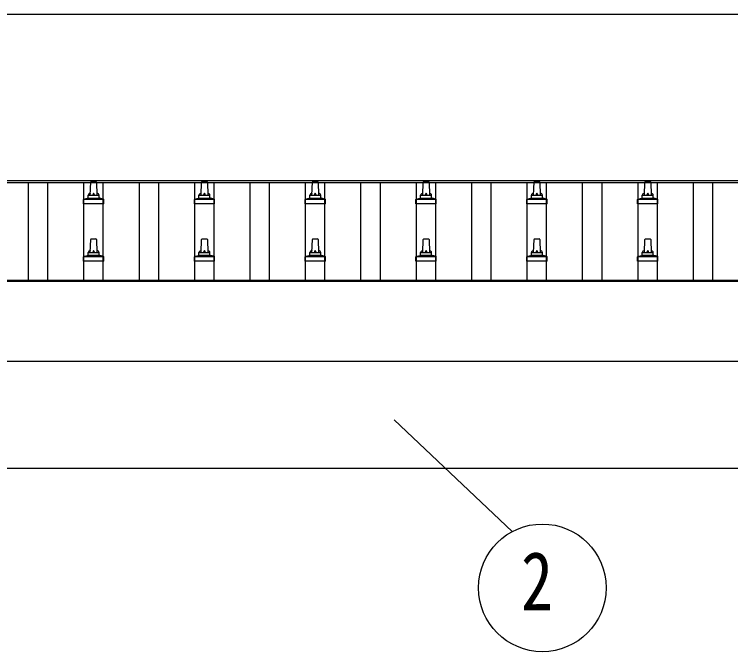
# Model space of a CAD drawing. Units: millimetres, scale not verified. Extents: x -16820 to 16820, y -11880 to 11880.
# Drawn here: x -12245 to -10952, y -80 to 1070 of the extents above; entities that cross this region are included whole.
import ezdxf
from ezdxf.enums import TextEntityAlignment as Align

# ---------------------------------------------------------------- set-up
doc = ezdxf.new("R2010")
doc.units = ezdxf.units.MM
doc.header["$LTSCALE"] = 50
for name, color, linetype in [('0-4_YKK_13', 4, 'Continuous'), ('0-5_YKK_A1', 4, 'Continuous'), ('0-6_YKK_D', 6, 'Continuous')]:
    doc.layers.add(name, color=color, linetype=linetype)
doc.styles.add('ＭＳ ゴシック', font='')
doc.styles.get('ＭＳ ゴシック').set_extended_font_data('MS Gothic')

msp = doc.modelspace()

# ---------------------------------------------------------------- linework, layer by layer
at = {"layer": '0-4_YKK_13'}
for p, q in [((-12107.92, 743.59), (-12107.19, 767.12)), ((-12106.19, 768.09), (-12097.65, 768.09)), ((-12096.65, 767.12), (-12095.92, 743.59)), ((-11907.92, 743.59), (-11907.19, 767.12)), ((-11906.19, 768.09), (-11897.65, 768.09)), ((-11896.65, 767.12), (-11895.92, 743.59)), ((-11707.92, 743.59), (-11707.19, 767.12)), ((-11706.19, 768.09), (-11697.65, 768.09)), ((-11696.65, 767.12), (-11695.92, 743.59)), ((-11507.92, 743.59), (-11507.19, 767.12)), ((-11506.19, 768.09), (-11497.65, 768.09)), ((-11496.65, 767.12), (-11495.92, 743.59)), ((-11307.92, 743.59), (-11307.19, 767.12)), ((-11306.19, 768.09), (-11297.65, 768.09)), ((-11296.65, 767.12), (-11295.92, 743.59)), ((-11107.92, 743.59), (-11107.19, 767.12)), ((-11106.19, 768.09), (-11097.65, 768.09)), ((-11096.65, 767.12), (-11095.92, 743.59)), ((-12119.41, 736.78), (-12112.69, 738.41)), ((-12112.3, 738.59), (-12091.54, 738.59)), ((-12111.92, 739.38), (-12111.92, 743.59)), ((-12110.92, 743.59), (-12092.92, 743.59)), ((-12091.92, 739.38), (-12091.92, 743.59)), ((-12084.44, 736.78), (-12091.16, 738.41)), ((-11919.41, 736.78), (-11912.69, 738.41)), ((-11912.3, 738.59), (-11891.54, 738.59)), ((-11911.92, 739.38), (-11911.92, 743.59)), ((-11910.92, 743.59), (-11892.92, 743.59)), ((-11891.92, 739.38), (-11891.92, 743.59)), ((-11884.44, 736.78), (-11891.16, 738.41)), ((-11719.41, 736.78), (-11712.69, 738.41)), ((-11712.3, 738.59), (-11691.54, 738.59)), ((-11711.92, 739.38), (-11711.92, 743.59)), ((-11710.92, 743.59), (-11692.92, 743.59)), ((-11691.92, 739.38), (-11691.92, 743.59)), ((-11684.44, 736.78), (-11691.16, 738.41)), ((-11519.41, 736.78), (-11512.69, 738.41)), ((-11512.3, 738.59), (-11491.54, 738.59)), ((-11511.92, 739.38), (-11511.92, 743.59)), ((-11510.92, 743.59), (-11492.92, 743.59)), ((-11491.92, 739.38), (-11491.92, 743.59)), ((-11484.44, 736.78), (-11491.16, 738.41)), ((-11319.41, 736.78), (-11312.69, 738.41)), ((-11312.3, 738.59), (-11291.54, 738.59)), ((-11311.92, 739.38), (-11311.92, 743.59)), ((-11310.92, 743.59), (-11292.92, 743.59)), ((-11291.92, 739.38), (-11291.92, 743.59)), ((-11284.44, 736.78), (-11291.16, 738.41)), ((-11119.41, 736.78), (-11112.69, 738.41)), ((-11112.3, 738.59), (-11091.54, 738.59)), ((-11111.92, 739.38), (-11111.92, 743.59)), ((-11110.92, 743.59), (-11092.92, 743.59)), ((-11091.92, 739.38), (-11091.92, 743.59)), ((-11084.44, 736.78), (-11091.16, 738.41)), ((-12120.17, 728.09), (-12120.17, 735.81)), ((-12083.67, 728.09), (-12120.17, 728.09)), ((-12119.79, 736.59), (-12084.05, 736.59)), ((-12083.67, 728.09), (-12083.67, 735.81)), ((-11920.17, 728.09), (-11920.17, 735.81)), ((-11883.67, 728.09), (-11920.17, 728.09)), ((-11919.79, 736.59), (-11884.05, 736.59)), ((-11883.67, 728.09), (-11883.67, 735.81)), ((-11720.17, 728.09), (-11720.17, 735.81)), ((-11683.67, 728.09), (-11720.17, 728.09)), ((-11719.79, 736.59), (-11684.05, 736.59)), ((-11683.67, 728.09), (-11683.67, 735.81)), ((-11520.17, 728.09), (-11520.17, 735.81)), ((-11483.67, 728.09), (-11520.17, 728.09)), ((-11519.79, 736.59), (-11484.05, 736.59)), ((-11483.67, 728.09), (-11483.67, 735.81)), ((-11320.17, 728.09), (-11320.17, 735.81)), ((-11283.67, 728.09), (-11320.17, 728.09)), ((-11319.79, 736.59), (-11284.05, 736.59)), ((-11283.67, 728.09), (-11283.67, 735.81)), ((-11120.17, 728.09), (-11120.17, 735.81)), ((-11083.67, 728.09), (-11120.17, 728.09)), ((-11119.79, 736.59), (-11084.05, 736.59)), ((-11083.67, 728.09), (-11083.67, 735.81)), ((-12107.92, 640.26), (-12107.19, 663.79)), ((-12106.19, 664.76), (-12097.65, 664.76)), ((-12096.65, 663.79), (-12095.92, 640.26)), ((-11907.92, 640.26), (-11907.19, 663.79)), ((-11906.19, 664.76), (-11897.65, 664.76)), ((-11896.65, 663.79), (-11895.92, 640.26)), ((-11707.92, 640.26), (-11707.19, 663.79)), ((-11706.19, 664.76), (-11697.65, 664.76)), ((-11696.65, 663.79), (-11695.92, 640.26)), ((-11507.92, 640.26), (-11507.19, 663.79)), ((-11506.19, 664.76), (-11497.65, 664.76)), ((-11496.65, 663.79), (-11495.92, 640.26)), ((-11307.92, 640.26), (-11307.19, 663.79)), ((-11306.19, 664.76), (-11297.65, 664.76)), ((-11296.65, 663.79), (-11295.92, 640.26)), ((-11107.92, 640.26), (-11107.19, 663.79)), ((-11106.19, 664.76), (-11097.65, 664.76)), ((-11096.65, 663.79), (-11095.92, 640.26)), ((-12119.41, 633.45), (-12112.69, 635.08)), ((-12112.3, 635.26), (-12091.54, 635.26)), ((-12111.92, 636.05), (-12111.92, 640.26)), ((-12110.92, 640.26), (-12092.92, 640.26)), ((-12091.92, 636.05), (-12091.92, 640.26)), ((-12084.44, 633.45), (-12091.16, 635.08)), ((-11919.41, 633.45), (-11912.69, 635.08)), ((-11912.3, 635.26), (-11891.54, 635.26)), ((-11911.92, 636.05), (-11911.92, 640.26)), ((-11910.92, 640.26), (-11892.92, 640.26)), ((-11891.92, 636.05), (-11891.92, 640.26)), ((-11884.44, 633.45), (-11891.16, 635.08)), ((-11719.41, 633.45), (-11712.69, 635.08)), ((-11712.3, 635.26), (-11691.54, 635.26)), ((-11711.92, 636.05), (-11711.92, 640.26)), ((-11710.92, 640.26), (-11692.92, 640.26)), ((-11691.92, 636.05), (-11691.92, 640.26)), ((-11684.44, 633.45), (-11691.16, 635.08)), ((-11519.41, 633.45), (-11512.69, 635.08)), ((-11512.3, 635.26), (-11491.54, 635.26)), ((-11511.92, 636.05), (-11511.92, 640.26)), ((-11510.92, 640.26), (-11492.92, 640.26)), ((-11491.92, 636.05), (-11491.92, 640.26)), ((-11484.44, 633.45), (-11491.16, 635.08)), ((-11319.41, 633.45), (-11312.69, 635.08)), ((-11312.3, 635.26), (-11291.54, 635.26)), ((-11311.92, 636.05), (-11311.92, 640.26)), ((-11310.92, 640.26), (-11292.92, 640.26)), ((-11291.92, 636.05), (-11291.92, 640.26)), ((-11284.44, 633.45), (-11291.16, 635.08)), ((-11119.41, 633.45), (-11112.69, 635.08)), ((-11112.3, 635.26), (-11091.54, 635.26)), ((-11111.92, 636.05), (-11111.92, 640.26)), ((-11110.92, 640.26), (-11092.92, 640.26)), ((-11091.92, 636.05), (-11091.92, 640.26)), ((-11084.44, 633.45), (-11091.16, 635.08)), ((-12120.17, 624.76), (-12120.17, 632.47)), ((-12083.67, 624.76), (-12120.17, 624.76)), ((-12119.79, 633.26), (-12084.05, 633.26)), ((-12083.67, 624.76), (-12083.67, 632.47)), ((-11920.17, 624.76), (-11920.17, 632.47)), ((-11883.67, 624.76), (-11920.17, 624.76)), ((-11919.79, 633.26), (-11884.05, 633.26)), ((-11883.67, 624.76), (-11883.67, 632.47)), ((-11720.17, 624.76), (-11720.17, 632.47)), ((-11683.67, 624.76), (-11720.17, 624.76)), ((-11719.79, 633.26), (-11684.05, 633.26)), ((-11683.67, 624.76), (-11683.67, 632.47)), ((-11520.17, 624.76), (-11520.17, 632.47)), ((-11483.67, 624.76), (-11520.17, 624.76)), ((-11519.79, 633.26), (-11484.05, 633.26)), ((-11483.67, 624.76), (-11483.67, 632.47)), ((-11320.17, 624.76), (-11320.17, 632.47)), ((-11283.67, 624.76), (-11320.17, 624.76)), ((-11319.79, 633.26), (-11284.05, 633.26)), ((-11283.67, 624.76), (-11283.67, 632.47)), ((-11120.17, 624.76), (-11120.17, 632.47)), ((-11083.67, 624.76), (-11120.17, 624.76)), ((-11119.79, 633.26), (-11084.05, 633.26)), ((-11083.67, 624.76), (-11083.67, 632.47))]:
    msp.add_line(p, q, dxfattribs=at)
for centre, radius, start, end in [((-12106.19, 767.09), 1, 90, 178.60509), ((-12097.65, 767.09), 1, 1.39491, 90), ((-11906.19, 767.09), 1, 90, 178.60509), ((-11897.65, 767.09), 1, 1.39491, 90), ((-11706.19, 767.09), 1, 90, 178.60509), ((-11697.65, 767.09), 1, 1.39491, 90), ((-11506.19, 767.09), 1, 90, 178.60509), ((-11497.65, 767.09), 1, 1.39491, 90), ((-11306.19, 767.09), 1, 90, 178.60509), ((-11297.65, 767.09), 1, 1.39491, 90), ((-11106.19, 767.09), 1, 90, 178.60509), ((-11097.65, 767.09), 1, 1.39491, 90), ((-12112.92, 739.38), 1, 283.62699, 0), ((-12107.84, 742.96), 4.13, 90, 171.17633), ((-12110.92, 742.59), 1, 90, 180), ((-12098.59, 743.59), 4.83, 133.60282, 180), ((-12105.25, 743.59), 4.83, 0, 46.39718), ((-12096.01, 742.96), 4.13, 8.82367, 90), ((-12092.92, 742.59), 1, 0, 90), ((-12090.92, 739.38), 1, 180, 256.37301), ((-11912.92, 739.38), 1, 283.62699, 0), ((-11907.84, 742.96), 4.13, 90, 171.17633), ((-11910.92, 742.59), 1, 90, 180), ((-11898.59, 743.59), 4.83, 133.60282, 180), ((-11905.25, 743.59), 4.83, 0, 46.39718), ((-11896.01, 742.96), 4.13, 8.82367, 90), ((-11892.92, 742.59), 1, 0, 90), ((-11890.92, 739.38), 1, 180, 256.37301), ((-11712.92, 739.38), 1, 283.62699, 0), ((-11707.84, 742.96), 4.13, 90, 171.17633), ((-11710.92, 742.59), 1, 90, 180), ((-11698.59, 743.59), 4.83, 133.60282, 180), ((-11705.25, 743.59), 4.83, 0, 46.39718), ((-11696.01, 742.96), 4.13, 8.82367, 90), ((-11692.92, 742.59), 1, 0, 90), ((-11690.92, 739.38), 1, 180, 256.37301), ((-11512.92, 739.38), 1, 283.62699, 0), ((-11507.84, 742.96), 4.13, 90, 171.17633), ((-11510.92, 742.59), 1, 90, 180), ((-11498.59, 743.59), 4.83, 133.60282, 180), ((-11505.25, 743.59), 4.83, 0, 46.39718), ((-11496.01, 742.96), 4.13, 8.82367, 90), ((-11492.92, 742.59), 1, 0, 90), ((-11490.92, 739.38), 1, 180, 256.37301), ((-11312.92, 739.38), 1, 283.62699, 0), ((-11307.84, 742.96), 4.13, 90, 171.17633), ((-11310.92, 742.59), 1, 90, 180), ((-11298.59, 743.59), 4.83, 133.60282, 180), ((-11305.25, 743.59), 4.83, 0, 46.39718), ((-11296.01, 742.96), 4.13, 8.82367, 90), ((-11292.92, 742.59), 1, 0, 90), ((-11290.92, 739.38), 1, 180, 256.37301), ((-11112.92, 739.38), 1, 283.62699, 0), ((-11107.84, 742.96), 4.13, 90, 171.17633), ((-11110.92, 742.59), 1, 90, 180), ((-11098.59, 743.59), 4.83, 133.60282, 180), ((-11105.25, 743.59), 4.83, 0, 46.39718), ((-11096.01, 742.96), 4.13, 8.82367, 90), ((-11092.92, 742.59), 1, 0, 90), ((-11090.92, 739.38), 1, 180, 256.37301), ((-12119.17, 735.81), 1, 103.62699, 180), ((-12084.67, 735.81), 1, 0, 76.37301), ((-11919.17, 735.81), 1, 103.62699, 180), ((-11884.67, 735.81), 1, 0, 76.37301), ((-11719.17, 735.81), 1, 103.62699, 180), ((-11684.67, 735.81), 1, 0, 76.37301), ((-11519.17, 735.81), 1, 103.62699, 180), ((-11484.67, 735.81), 1, 0, 76.37301), ((-11319.17, 735.81), 1, 103.62699, 180), ((-11284.67, 735.81), 1, 0, 76.37301), ((-11119.17, 735.81), 1, 103.62699, 180), ((-11084.67, 735.81), 1, 0, 76.37301), ((-12106.19, 663.76), 1, 90, 178.60509), ((-12097.65, 663.76), 1, 1.39491, 90), ((-11906.19, 663.76), 1, 90, 178.60509), ((-11897.65, 663.76), 1, 1.39491, 90), ((-11706.19, 663.76), 1, 90, 178.60509), ((-11697.65, 663.76), 1, 1.39491, 90), ((-11506.19, 663.76), 1, 90, 178.60509), ((-11497.65, 663.76), 1, 1.39491, 90), ((-11306.19, 663.76), 1, 90, 178.60509), ((-11297.65, 663.76), 1, 1.39491, 90), ((-11106.19, 663.76), 1, 90, 178.60509), ((-11097.65, 663.76), 1, 1.39491, 90), ((-12119.17, 632.47), 1, 103.62699, 180), ((-12112.92, 636.05), 1, 283.62699, 0), ((-12107.84, 639.63), 4.13, 90, 171.17633), ((-12110.92, 639.26), 1, 90, 180), ((-12098.59, 640.26), 4.83, 133.60282, 180), ((-12105.25, 640.26), 4.83, 0, 46.39718), ((-12096.01, 639.63), 4.13, 8.82367, 90), ((-12092.92, 639.26), 1, 0, 90), ((-12090.92, 636.05), 1, 180, 256.37301), ((-12084.67, 632.47), 1, 0, 76.37301), ((-11919.17, 632.47), 1, 103.62699, 180), ((-11912.92, 636.05), 1, 283.62699, 0), ((-11907.84, 639.63), 4.13, 90, 171.17633), ((-11910.92, 639.26), 1, 90, 180), ((-11898.59, 640.26), 4.83, 133.60282, 180), ((-11905.25, 640.26), 4.83, 0, 46.39718), ((-11896.01, 639.63), 4.13, 8.82367, 90), ((-11892.92, 639.26), 1, 0, 90), ((-11890.92, 636.05), 1, 180, 256.37301), ((-11884.67, 632.47), 1, 0, 76.37301), ((-11719.17, 632.47), 1, 103.62699, 180), ((-11712.92, 636.05), 1, 283.62699, 0), ((-11707.84, 639.63), 4.13, 90, 171.17633), ((-11710.92, 639.26), 1, 90, 180), ((-11698.59, 640.26), 4.83, 133.60282, 180), ((-11705.25, 640.26), 4.83, 0, 46.39718), ((-11696.01, 639.63), 4.13, 8.82367, 90), ((-11692.92, 639.26), 1, 0, 90), ((-11690.92, 636.05), 1, 180, 256.37301), ((-11684.67, 632.47), 1, 0, 76.37301), ((-11519.17, 632.47), 1, 103.62699, 180), ((-11512.92, 636.05), 1, 283.62699, 0), ((-11507.84, 639.63), 4.13, 90, 171.17633), ((-11510.92, 639.26), 1, 90, 180), ((-11498.59, 640.26), 4.83, 133.60282, 180), ((-11505.25, 640.26), 4.83, 0, 46.39718), ((-11496.01, 639.63), 4.13, 8.82367, 90), ((-11492.92, 639.26), 1, 0, 90), ((-11490.92, 636.05), 1, 180, 256.37301), ((-11484.67, 632.47), 1, 0, 76.37301), ((-11319.17, 632.47), 1, 103.62699, 180), ((-11312.92, 636.05), 1, 283.62699, 0), ((-11307.84, 639.63), 4.13, 90, 171.17633), ((-11310.92, 639.26), 1, 90, 180), ((-11298.59, 640.26), 4.83, 133.60282, 180), ((-11305.25, 640.26), 4.83, 0, 46.39718), ((-11296.01, 639.63), 4.13, 8.82367, 90), ((-11292.92, 639.26), 1, 0, 90), ((-11290.92, 636.05), 1, 180, 256.37301), ((-11284.67, 632.47), 1, 0, 76.37301), ((-11119.17, 632.47), 1, 103.62699, 180), ((-11112.92, 636.05), 1, 283.62699, 0), ((-11107.84, 639.63), 4.13, 90, 171.17633), ((-11110.92, 639.26), 1, 90, 180), ((-11098.59, 640.26), 4.83, 133.60282, 180), ((-11105.25, 640.26), 4.83, 0, 46.39718), ((-11096.01, 639.63), 4.13, 8.82367, 90), ((-11092.92, 639.26), 1, 0, 90), ((-11090.92, 636.05), 1, 180, 256.37301), ((-11084.67, 632.47), 1, 0, 76.37301)]:
    msp.add_arc(centre, radius, start, end, dxfattribs=at)
at = {"layer": '0-5_YKK_A1'}
for p, q in [((-12924.92, 770.11), (-7478.92, 770.11)), ((-12924.92, 766.53), (-7478.92, 766.53)), ((-12219.42, 590.07), (-12219.42, 766.53)), ((-12184.42, 590.07), (-12184.42, 766.53)), ((-12119.42, 590.07), (-12119.42, 766.53)), ((-12084.42, 590.07), (-12084.42, 766.53)), ((-12019.42, 590.07), (-12019.42, 766.53)), ((-11984.42, 590.07), (-11984.42, 766.53)), ((-11919.42, 590.07), (-11919.42, 766.53)), ((-11884.42, 590.07), (-11884.42, 766.53)), ((-11819.42, 590.07), (-11819.42, 766.53)), ((-11784.42, 590.07), (-11784.42, 766.53)), ((-11719.42, 590.07), (-11719.42, 766.53)), ((-11684.42, 590.07), (-11684.42, 766.53)), ((-11619.42, 590.07), (-11619.42, 766.53)), ((-11584.42, 590.07), (-11584.42, 766.53)), ((-11519.42, 590.07), (-11519.42, 766.53)), ((-11484.42, 590.07), (-11484.42, 766.53)), ((-11419.42, 590.07), (-11419.42, 766.53)), ((-11384.42, 590.07), (-11384.42, 766.53)), ((-11319.42, 590.07), (-11319.42, 766.53)), ((-11284.42, 590.07), (-11284.42, 766.53)), ((-11219.42, 590.07), (-11219.42, 766.53)), ((-11184.42, 590.07), (-11184.42, 766.53)), ((-11119.42, 590.07), (-11119.42, 766.53)), ((-11084.42, 590.07), (-11084.42, 766.53)), ((-11019.42, 590.07), (-11019.42, 766.53)), ((-10984.42, 590.07), (-10984.42, 766.53)), ((-12924.92, 590.07), (-7478.92, 590.07)), ((-12920.22, 588.51), (-7483.62, 588.51)), ((-7483.62, 443.64), (-12920.22, 443.64)), ((-12901.92, 251), (-7595.57, 251))]:
    msp.add_line(p, q, dxfattribs=at)
at = {"layer": '0-6_YKK_D'}
for p, q in [((-12736.92, 1070.11), (-7666.92, 1070.11)), ((-11559.32, 338.27), (-11346.33, 136.62))]:
    msp.add_line(p, q, dxfattribs=at)
msp.add_circle((-11292.15, 34.96), 115.2, dxfattribs=at)

# ---------------------------------------------------------------- texts
at = {"layer": '0-6_YKK_D', "style": 'ＭＳ ゴシック', "width": 0.8}
msp.add_text('2', height=105.6, dxfattribs=at).set_placement((-11330.55, -37.04), align=Align.BOTTOM_LEFT)

doc.saveas('drawing.dxf')
